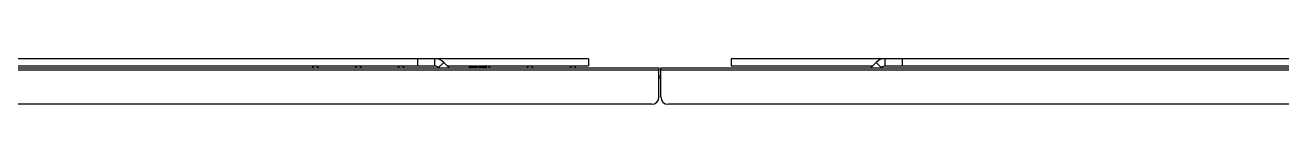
# Model space of a CAD drawing. Header units: millimetres. Extents: x 10547 to 11305, y 9897 to 10391.
# Drawn here: x 10963.65 to 10968.77, y 10162.94 to 10163.12 of the extents above; entities that cross this region are included whole.
import ezdxf

# ---------------------------------------------------------------- set-up
doc = ezdxf.new("R2010")
doc.units = ezdxf.units.MM
doc.layers.add('LG-AIRCON', color=240, linetype='Continuous')

# ---------------------------------------------------------------- blocks, each defined once
blk = doc.blocks.new('NEWUXC-1')
at = {"layer": 'LG-AIRCON', "color": 0}
for p, q in [((-132.54, 1749.6), (-691.06, 1749.6)), ((-123.21, 1749.6), (-132.55, 1749.6)), ((-132.54, 1749.6), (-132.54, 1745.6)), ((-39.04, 1749.6), (-123.21, 1749.6)), ((-123.21, 1745.6), (-123.21, 1749.6)), ((-121.09, 1744.72), (-118.26, 1747.55)), ((-115.31, 1744.6), (-118.26, 1747.55)), ((-39.04, 1749.6), (-39.04, 1745.6)), ((123.21, 1749.6), (39.04, 1749.6)), ((39.04, 1749.6), (39.04, 1745.6)), ((118.26, 1747.55), (115.31, 1744.6)), ((121.09, 1744.72), (118.26, 1747.55)), ((132.55, 1749.6), (123.21, 1749.6)), ((123.21, 1745.6), (123.21, 1749.6)), ((691.06, 1749.6), (132.54, 1749.6)), ((132.54, 1749.6), (132.54, 1745.6)), ((-781.2, 1744.6), (-0.5, 1744.6)), ((-0.5, 1743.3), (-781.2, 1743.3)), ((-691.06, 1745.6), (-132.54, 1745.6)), ((-132.55, 1745.6), (-123.21, 1745.6)), ((-121.09, 1744.72), (-120.97, 1744.6)), ((-116.32, 1745.6), (-39.04, 1745.6)), ((-104.17, 1744.7), (-104.17, 1744.6)), ((-103.47, 1745.4), (-100.05, 1745.4)), ((-101.86, 1744.7), (-101.86, 1744.6)), ((-100.05, 1745.4), (-100.05, 1745.39)), ((-100.05, 1744.6), (-100.05, 1745.39)), ((-99.05, 1745.39), (-99.05, 1745.4)), ((-95.63, 1745.4), (-99.05, 1745.4)), ((-99.05, 1745.39), (-99.05, 1744.6)), ((-97.24, 1744.7), (-97.24, 1744.6)), ((-94.93, 1744.7), (-94.93, 1744.6)), ((-0.5, 1744.6), (-0.5, 1743.3)), ((-0.5, 1728.6), (-0.5, 1743.3)), ((-0.5, 1740.2), (0.5, 1740.2)), ((0.5, 1743.3), (0.5, 1744.6)), ((0.5, 1744.6), (781.2, 1744.6)), ((0.5, 1728.6), (0.5, 1743.3)), ((781.2, 1743.3), (0.5, 1743.3)), ((39.04, 1745.6), (116.32, 1745.6)), ((120.97, 1744.6), (121.09, 1744.72)), ((123.21, 1745.6), (132.55, 1745.6)), ((132.54, 1745.6), (691.06, 1745.6)), ((0.5, 1738.9), (-0.5, 1738.9)), ((-4.5, 1724.6), (-781.2, 1724.6)), ((781.2, 1724.6), (4.5, 1724.6))]:
    blk.add_line(p, q, dxfattribs=at)
for points in [[(-104.17, 1744.7), (-104.16, 1744.8), (-104.14, 1744.9), (-104.11, 1744.98), (-104.07, 1745.05), (-104.03, 1745.11), (-103.98, 1745.16), (-103.93, 1745.21), (-103.88, 1745.24), (-103.84, 1745.27), (-103.78, 1745.3), (-103.73, 1745.32), (-103.68, 1745.33), (-103.63, 1745.35), (-103.58, 1745.36), (-103.53, 1745.37), (-103.48, 1745.37), (-103.43, 1745.38), (-103.38, 1745.38), (-103.32, 1745.39), (-103.27, 1745.39), (-103.22, 1745.39), (-103.17, 1745.39), (-103.12, 1745.39), (-103.06, 1745.4), (-103.01, 1745.4), (-102.96, 1745.4), (-102.91, 1745.39), (-102.86, 1745.39), (-102.81, 1745.39), (-102.75, 1745.39), (-102.7, 1745.39), (-102.65, 1745.38), (-102.6, 1745.38), (-102.55, 1745.37), (-102.5, 1745.37), (-102.44, 1745.36), (-102.39, 1745.35), (-102.34, 1745.33), (-102.29, 1745.31), (-102.24, 1745.29), (-102.19, 1745.27), (-102.14, 1745.24), (-102.09, 1745.2), (-102.04, 1745.16), (-102, 1745.11), (-101.96, 1745.05), (-101.92, 1744.98), (-101.89, 1744.9), (-101.87, 1744.8), (-101.86, 1744.7)], [(-101.86, 1744.7), (-101.86, 1744.74), (-101.85, 1744.78), (-101.84, 1744.82), (-101.82, 1744.86), (-101.8, 1744.9), (-101.78, 1744.94), (-101.75, 1744.97), (-101.72, 1745), (-101.69, 1745.03), (-101.66, 1745.06), (-101.62, 1745.08), (-101.59, 1745.1), (-101.55, 1745.13), (-101.52, 1745.15), (-101.48, 1745.17), (-101.44, 1745.18), (-101.4, 1745.2), (-101.36, 1745.22), (-101.32, 1745.23), (-101.28, 1745.24), (-101.24, 1745.26), (-101.2, 1745.27), (-101.16, 1745.28), (-101.12, 1745.29), (-101.08, 1745.3), (-101.04, 1745.31), (-101, 1745.31), (-100.96, 1745.32), (-100.92, 1745.33), (-100.88, 1745.33), (-100.84, 1745.34), (-100.79, 1745.35), (-100.75, 1745.35), (-100.71, 1745.36), (-100.67, 1745.36), (-100.63, 1745.36), (-100.59, 1745.37), (-100.55, 1745.37), (-100.51, 1745.37), (-100.46, 1745.38), (-100.42, 1745.38), (-100.38, 1745.38), (-100.34, 1745.38), (-100.3, 1745.38), (-100.26, 1745.39), (-100.22, 1745.39), (-100.17, 1745.39), (-100.13, 1745.39), (-100.09, 1745.39), (-100.05, 1745.39)], [(-99.05, 1745.39), (-99.01, 1745.39), (-98.97, 1745.39), (-98.93, 1745.39), (-98.88, 1745.39), (-98.84, 1745.39), (-98.8, 1745.38), (-98.76, 1745.38), (-98.72, 1745.38), (-98.68, 1745.38), (-98.63, 1745.38), (-98.59, 1745.37), (-98.55, 1745.37), (-98.51, 1745.37), (-98.47, 1745.36), (-98.43, 1745.36), (-98.38, 1745.35), (-98.34, 1745.35), (-98.3, 1745.35), (-98.26, 1745.34), (-98.22, 1745.33), (-98.18, 1745.33), (-98.14, 1745.32), (-98.09, 1745.31), (-98.05, 1745.31), (-98.01, 1745.3), (-97.97, 1745.29), (-97.93, 1745.28), (-97.89, 1745.27), (-97.85, 1745.25), (-97.81, 1745.24), (-97.77, 1745.23), (-97.73, 1745.21), (-97.69, 1745.2), (-97.66, 1745.18), (-97.62, 1745.16), (-97.58, 1745.15), (-97.54, 1745.12), (-97.51, 1745.1), (-97.47, 1745.08), (-97.44, 1745.05), (-97.41, 1745.03), (-97.38, 1745), (-97.35, 1744.97), (-97.32, 1744.93), (-97.3, 1744.9), (-97.28, 1744.86), (-97.26, 1744.82), (-97.25, 1744.78), (-97.24, 1744.74), (-97.24, 1744.7)], [(-97.24, 1744.7), (-97.23, 1744.8), (-97.21, 1744.9), (-97.18, 1744.98), (-97.14, 1745.05), (-97.1, 1745.11), (-97.05, 1745.16), (-97.01, 1745.21), (-96.96, 1745.24), (-96.91, 1745.27), (-96.86, 1745.3), (-96.81, 1745.32), (-96.76, 1745.33), (-96.7, 1745.35), (-96.65, 1745.36), (-96.6, 1745.37), (-96.55, 1745.37), (-96.5, 1745.38), (-96.45, 1745.38), (-96.4, 1745.39), (-96.34, 1745.39), (-96.29, 1745.39), (-96.24, 1745.39), (-96.19, 1745.39), (-96.14, 1745.4), (-96.08, 1745.4), (-96.03, 1745.4), (-95.98, 1745.39), (-95.93, 1745.39), (-95.88, 1745.39), (-95.83, 1745.39), (-95.77, 1745.39), (-95.72, 1745.38), (-95.67, 1745.38), (-95.62, 1745.37), (-95.57, 1745.37), (-95.52, 1745.36), (-95.46, 1745.35), (-95.41, 1745.33), (-95.36, 1745.31), (-95.31, 1745.29), (-95.26, 1745.27), (-95.21, 1745.24), (-95.16, 1745.2), (-95.12, 1745.16), (-95.07, 1745.11), (-95.03, 1745.05), (-94.99, 1744.98), (-94.96, 1744.9), (-94.94, 1744.8), (-94.93, 1744.7)]]:
    blk.add_lwpolyline(points, dxfattribs=at)
for centre, radius, start, end in [((-123.21, 1742.6), 7, 45, 90), ((123.21, 1742.6), 7, 90, 135), ((-188.55, 1743.6), 2, 29.9982, 149.99619), ((-165.05, 1743.6), 2, 29.9982, 149.99619), ((-141.55, 1743.6), 2, 29.9982, 149.99619), ((-123.21, 1742.6), 3, 45, 90), ((-103.47, 1744.7), 0.7, 159.72672, 188.21337), ((-103.47, 1744.7), 0.7, 90, 143.56501), ((-95.63, 1744.7), 0.7, 41.8961, 90), ((-94.55, 1743.6), 2, 29.98166, 116.2691), ((-71.05, 1743.6), 2, 30.00402, 149.99685), ((-47.55, 1743.6), 2, 30.00315, 149.99598), ((123.21, 1742.6), 3, 90, 135), ((-4.5, 1728.6), 4, 270, 0), ((4.5, 1728.6), 4, 180, 270)]:
    blk.add_arc(centre, radius, start, end, dxfattribs=at)

msp = doc.modelspace()

# ---------------------------------------------------------------- block references
at = {"layer": 'LG-AIRCON', "color": 1, "xscale": 0.007449840356167105, "yscale": 0.007449840356167105, "zscale": 0.007449840356167105}
msp.add_blockref('NEWUXC-1', (10966.2351, 10150.0887), dxfattribs=at)

doc.saveas('drawing.dxf')
